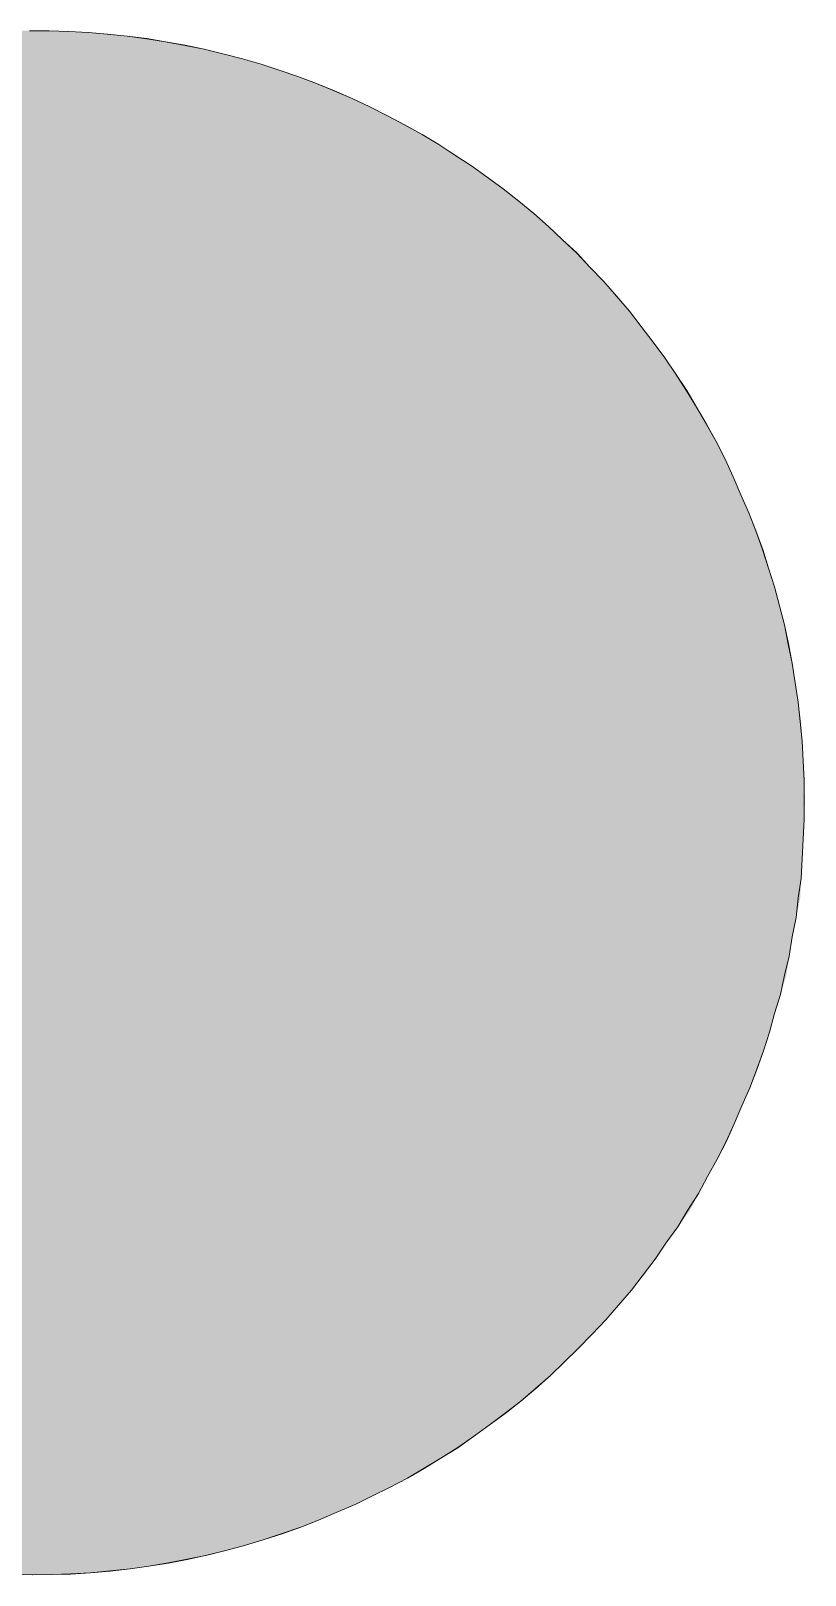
# Model space of a CAD drawing. Header units: millimetres. Extents: x 299 to 719, y 186 to 483.
# Drawn here: x 545.442 to 545.991, y 216.41 to 217.505 of the extents above; entities that cross this region are included whole.
import ezdxf

# ---------------------------------------------------------------- set-up
doc = ezdxf.new("R2010")
doc.units = ezdxf.units.MM
doc.layers.add('-1', color=7, linetype='Continuous', lineweight=0)
doc.layers.add('1', color=7, linetype='Continuous', lineweight=0)

# ---------------------------------------------------------------- blocks, each defined once
blk = doc.blocks.new('logo_cemig_geração_trans')
at = {"layer": '1'}
blk.add_hatch(color=256, dxfattribs=at).paths.add_polyline_path([(-4.6071, 7.5529), (-4.6051, 7.5132), (-4.6071, 7.4734), (-4.6081, 7.4535), (-4.6101, 7.4137), (-4.6181, 7.3746), (-4.6241, 7.3354), (-4.6361, 7.297), (-4.6437, 7.2679), (-4.6613, 7.2209), (-4.6844, 7.1683), (-4.6941, 7.1494), (-4.7041, 7.1318), (-4.7222, 7.0968), (-4.7461, 7.0643), (-4.7681, 7.0319), (-4.8064, 6.9867), (-4.8421, 6.9503), (-4.8771, 6.9166), (-4.9237, 6.8804), (-4.9613, 6.8541), (-5.0081, 6.8258), (-5.0441, 6.8078), (-5.0611, 6.7993), (-5.0801, 6.7913), (-5.1161, 6.7761), (-5.1731, 6.7575), (-5.2301, 6.7434), (-5.2899, 6.7338), (-5.3479, 6.7286), (-5.4067, 6.728), (-5.4481, 6.7307), (-5.4671, 6.7325), (-6.2541, 6.7325), (-6.2931, 6.7288), (-6.3523, 6.7279), (-6.4126, 6.7315), (-6.4701, 6.7397), (-6.5179, 6.7497), (-6.5657, 6.7628), (-6.6104, 6.7783), (-6.6603, 6.7994), (-6.7131, 6.8258), (-6.7632, 6.8561), (-6.8074, 6.8879), (-6.8271, 6.9042), (-6.8505, 6.9227), (-6.8848, 6.9558), (-6.9281, 7.001), (-6.9623, 7.0455), (-6.9751, 7.0643), (-6.9989, 7.0968), (-7.0171, 7.1318), (-7.0323, 7.1585), (-7.0481, 7.1941), (-7.0682, 7.2403), (-7.0801, 7.278), (-7.0851, 7.297), (-7.0971, 7.3354), (-7.1031, 7.3746), (-7.1071, 7.3943), (-7.1111, 7.4337), (-7.1151, 7.4733), (-7.1151, 7.5132), (-7.1151, 7.553), (-7.1091, 7.6121), (-7.1001, 7.6711), (-7.0851, 7.7292), (-7.0671, 7.7859), (-7.0451, 7.8362), (-7.0311, 7.8675), (-7.0111, 7.9025), (-6.9858, 7.9452), (-6.9541, 7.9878), (-6.9261, 8.024), (-6.8981, 8.053), (-6.8851, 8.0671), (-6.8701, 8.0809), (-6.8485, 8.1015), (-6.8251, 8.12), (-6.7951, 8.1446), (-6.7611, 8.1666), (-6.7371, 8.1825), (-6.6942, 8.2058), (-6.6583, 8.2235), (-6.6157, 8.2413), (-6.5641, 8.259), (-6.5062, 8.2745), (-6.448, 8.285), (-6.39, 8.2911), (-6.3467, 8.2924), (-5.3744, 8.2924), (-5.3311, 8.2911), (-5.2731, 8.285), (-5.226, 8.2765), (-5.182, 8.2661), (-5.155, 8.2582), (-5.1001, 8.2395), (-5.0551, 8.2197), (-5.0091, 8.197), (-4.9591, 8.167), (-4.9199, 8.1391), (-4.8791, 8.1077), (-4.8511, 8.0809), (-4.8361, 8.0671), (-4.8231, 8.053), (-4.7951, 8.024), (-4.7671, 7.9878), (-4.7353, 7.9452), (-4.7101, 7.9025), (-4.6901, 7.8675), (-4.6761, 7.8362), (-4.6541, 7.7859), (-4.6361, 7.7292), (-4.621, 7.6711), (-4.6151, 7.632), (-4.609, 7.5925)])
at = {"layer": '1', "flags": 128}
blk.add_lwpolyline([(-5.4081, 6.7285), (-5.3881, 6.7282), (-5.3681, 6.7284), (-5.3491, 6.7291), (-5.3291, 6.7303), (-5.3091, 6.7321), (-5.2891, 6.7343), (-5.2701, 6.737), (-5.2501, 6.7402), (-5.2311, 6.7439), (-5.2111, 6.7481), (-5.1921, 6.7528), (-5.1731, 6.758), (-5.1541, 6.7637), (-5.1351, 6.7699), (-5.1161, 6.7765), (-5.0981, 6.7837), (-5.0801, 6.7913), (-5.0611, 6.7993), (-5.0441, 6.8078), (-5.0261, 6.8168), (-5.0081, 6.8262), (-4.9911, 6.8361), (-4.9741, 6.8464), (-4.9571, 6.8571), (-4.9411, 6.8683), (-4.9251, 6.8798), (-4.9091, 6.8918), (-4.8931, 6.9042), (-4.8781, 6.9169), (-4.8631, 6.9301), (-4.8491, 6.9436), (-4.8351, 6.9575), (-4.8211, 6.9718), (-4.8071, 6.9864), (-4.7941, 7.0013), (-4.7811, 7.0166), (-4.7691, 7.0322), (-4.7571, 7.0481), (-4.7461, 7.0643), (-4.7341, 7.0807), (-4.7241, 7.0975), (-4.7131, 7.1145), (-4.7041, 7.1318), (-4.6941, 7.1494), (-4.6851, 7.1671), (-4.6771, 7.1851), (-4.6691, 7.2033), (-4.6611, 7.2217), (-4.6541, 7.2403), (-4.6471, 7.259), (-4.6411, 7.278), (-4.6361, 7.297), (-4.6301, 7.3162), (-4.6261, 7.3356), (-4.6211, 7.355), (-4.6181, 7.3746), (-4.6141, 7.3942), (-4.6121, 7.4139), (-4.6091, 7.4337), (-4.6081, 7.4535), (-4.6071, 7.4734), (-4.6061, 7.4933), (-4.6061, 7.5132), (-4.6061, 7.5331), (-4.6071, 7.5529), (-4.6081, 7.5728), (-4.6101, 7.5926), (-4.6121, 7.6123), (-4.6151, 7.632), (-4.6181, 7.6517), (-4.6221, 7.6712), (-4.6261, 7.6906), (-4.6311, 7.7099), (-4.6361, 7.7291), (-4.6421, 7.7481), (-4.6481, 7.767), (-4.6551, 7.7857), (-4.6621, 7.8042), (-4.6701, 7.8225), (-4.6781, 7.8407), (-4.6861, 7.8586), (-4.6951, 7.8763), (-4.7051, 7.8938), (-4.7151, 7.911), (-4.7251, 7.9279), (-4.7361, 7.9446), (-4.7471, 7.961), (-4.7591, 7.9771), (-4.7711, 7.993), (-4.7831, 8.0085), (-4.7961, 8.0236), (-4.8091, 8.0385), (-4.8231, 8.053), (-4.8361, 8.0671), (-4.8511, 8.0809), (-4.8651, 8.0943), (-4.8801, 8.1074), (-4.8951, 8.12), (-4.9111, 8.1323), (-4.9271, 8.1442), (-4.9431, 8.1556), (-4.9601, 8.1666), (-4.9761, 8.1772), (-4.9931, 8.1874), (-5.0111, 8.1972), (-5.0281, 8.2064), (-5.0461, 8.2153), (-5.0641, 8.2237), (-5.0821, 8.2316), (-5.1001, 8.2391), (-5.1191, 8.246), (-5.1381, 8.2525), (-5.1561, 8.2586), (-5.1751, 8.2641), (-5.1951, 8.2692), (-5.2141, 8.2737), (-5.2331, 8.2778), (-5.2531, 8.2814), (-5.2721, 8.2845), (-5.2921, 8.287), (-5.3121, 8.2891), (-5.3311, 8.2907), (-5.3511, 8.2917), (-5.3711, 8.2923), (-5.3911, 8.2924)], dxfattribs=at)

msp = doc.modelspace()

# ---------------------------------------------------------------- hatches: boundary and pattern name
at = {"layer": '-1'}
msp.add_hatch(color=7, dxfattribs=at).paths.add_polyline_path([(545.9895, 216.9877), (545.9909, 216.96), (545.9895, 216.9321), (545.9888, 216.9181), (545.9874, 216.8903), (545.9818, 216.8629), (545.9776, 216.8355), (545.9692, 216.8086), (545.9639, 216.7883), (545.9516, 216.7553), (545.9354, 216.7185), (545.9286, 216.7053), (545.9216, 216.6929), (545.9089, 216.6685), (545.8922, 216.6457), (545.8768, 216.623), (545.85, 216.5914), (545.825, 216.5659), (545.8005, 216.5423), (545.7679, 216.517), (545.7416, 216.4986), (545.7088, 216.4787), (545.6836, 216.4661), (545.6717, 216.4602), (545.6584, 216.4546), (545.6332, 216.4439), (545.5933, 216.4309), (545.5534, 216.4211), (545.5115, 216.4144), (545.4709, 216.4107), (545.4298, 216.4103), (545.4008, 216.4122), (545.3875, 216.4134), (544.8366, 216.4134), (544.8093, 216.4108), (544.7679, 216.4102), (544.7257, 216.4128), (544.6854, 216.4185), (544.6519, 216.4255), (544.6185, 216.4347), (544.5872, 216.4455), (544.5522, 216.4603), (544.5153, 216.4787), (544.4803, 216.5), (544.4493, 216.5223), (544.4355, 216.5336), (544.4191, 216.5466), (544.3951, 216.5698), (544.3648, 216.6014), (544.3408, 216.6326), (544.3319, 216.6457), (544.3153, 216.6685), (544.3025, 216.6929), (544.2919, 216.7117), (544.2808, 216.7365), (544.2668, 216.7689), (544.2584, 216.7953), (544.2549, 216.8086), (544.2465, 216.8355), (544.2423, 216.8629), (544.2395, 216.8767), (544.2367, 216.9043), (544.2339, 216.932), (544.2339, 216.9599), (544.2339, 216.9878), (544.2381, 217.0292), (544.2444, 217.0705), (544.2549, 217.1111), (544.2675, 217.1508), (544.2829, 217.186), (544.2927, 217.208), (544.3067, 217.2325), (544.3244, 217.2624), (544.3466, 217.2922), (544.3662, 217.3175), (544.3858, 217.3378), (544.3949, 217.3476), (544.4054, 217.3573), (544.4205, 217.3718), (544.4369, 217.3847), (544.4579, 217.4019), (544.4817, 217.4173), (544.4985, 217.4284), (544.5286, 217.4448), (544.5536, 217.4572), (544.5835, 217.4696), (544.6196, 217.482), (544.6602, 217.4929), (544.7009, 217.5002), (544.7415, 217.5045), (544.7718, 217.5054), (545.4524, 217.5054), (545.4827, 217.5045), (545.5233, 217.5002), (545.5563, 217.4943), (545.5871, 217.4869), (545.606, 217.4815), (545.6444, 217.4683), (545.6759, 217.4545), (545.7081, 217.4386), (545.7431, 217.4176), (545.7705, 217.3981), (545.7991, 217.3761), (545.8187, 217.3573), (545.8292, 217.3476), (545.8383, 217.3378), (545.8579, 217.3175), (545.8775, 217.2922), (545.8997, 217.2624), (545.9174, 217.2325), (545.9314, 217.208), (545.9412, 217.186), (545.9566, 217.1508), (545.9692, 217.1111), (545.9798, 217.0705), (545.9839, 217.0431), (545.9881, 217.0155)])

# ---------------------------------------------------------------- linework, layer by layer
at = {"layer": '-1', "color": 7}
for p, q in [((545.4547, 217.5053), (545.4407, 217.5054)), ((545.4687, 217.5049), (545.4547, 217.5053)), ((545.4827, 217.5042), (545.4687, 217.5049)), ((545.496, 217.503), (545.4827, 217.5042)), ((545.51, 217.5016), (545.496, 217.503)), ((545.524, 217.4998), (545.51, 217.5016)), ((545.5373, 217.4977), (545.524, 217.4998)), ((545.5513, 217.4951), (545.5373, 217.4977)), ((545.5646, 217.4923), (545.5513, 217.4951)), ((545.5779, 217.4891), (545.5646, 217.4923)), ((545.5919, 217.4855), (545.5779, 217.4891)), ((545.6052, 217.4817), (545.5919, 217.4855)), ((545.6178, 217.4774), (545.6052, 217.4817)), ((545.6311, 217.4729), (545.6178, 217.4774)), ((545.6444, 217.468), (545.6311, 217.4729)), ((545.657, 217.4628), (545.6444, 217.468)), ((545.6696, 217.4573), (545.657, 217.4628)), ((545.6822, 217.4514), (545.6696, 217.4573)), ((545.6948, 217.4452), (545.6822, 217.4514)), ((545.7067, 217.4387), (545.6948, 217.4452)), ((545.7193, 217.4319), (545.7067, 217.4387)), ((545.7312, 217.4247), (545.7193, 217.4319)), ((545.7424, 217.4173), (545.7312, 217.4247)), ((545.7543, 217.4096), (545.7424, 217.4173)), ((545.7655, 217.4016), (545.7543, 217.4096)), ((545.7767, 217.3933), (545.7655, 217.4016)), ((545.7879, 217.3847), (545.7767, 217.3933)), ((545.7984, 217.3759), (545.7879, 217.3847)), ((545.8089, 217.3667), (545.7984, 217.3759)), ((545.8187, 217.3573), (545.8089, 217.3667)), ((545.8292, 217.3476), (545.8187, 217.3573)), ((545.8383, 217.3378), (545.8292, 217.3476)), ((545.8481, 217.3276), (545.8383, 217.3378)), ((545.8572, 217.3172), (545.8481, 217.3276)), ((545.8663, 217.3066), (545.8572, 217.3172)), ((545.8747, 217.2958), (545.8663, 217.3066)), ((545.8831, 217.2846), (545.8747, 217.2958)), ((545.8915, 217.2734), (545.8831, 217.2846)), ((545.8992, 217.2619), (545.8915, 217.2734)), ((545.9069, 217.2502), (545.8992, 217.2619)), ((545.9139, 217.2384), (545.9069, 217.2502)), ((545.9209, 217.2263), (545.9139, 217.2384)), ((545.9279, 217.2141), (545.9209, 217.2263)), ((545.9342, 217.2017), (545.9279, 217.2141)), ((545.9398, 217.1892), (545.9342, 217.2017)), ((545.9454, 217.1764), (545.9398, 217.1892)), ((545.951, 217.1636), (545.9454, 217.1764)), ((545.9559, 217.1507), (545.951, 217.1636)), ((545.9608, 217.1376), (545.9559, 217.1507)), ((545.965, 217.1243), (545.9608, 217.1376)), ((545.9692, 217.111), (545.965, 217.1243)), ((545.9727, 217.0976), (545.9692, 217.111)), ((545.9762, 217.0841), (545.9727, 217.0976)), ((545.979, 217.0705), (545.9762, 217.0841)), ((545.9818, 217.0569), (545.979, 217.0705)), ((545.9839, 217.0431), (545.9818, 217.0569)), ((545.986, 217.0293), (545.9839, 217.0431)), ((545.9874, 217.0155), (545.986, 217.0293)), ((545.9888, 217.0016), (545.9874, 217.0155)), ((545.9895, 216.9877), (545.9888, 217.0016)), ((545.9902, 216.9738), (545.9895, 216.9877)), ((545.9902, 216.9599), (545.9902, 216.9738)), ((545.9902, 216.946), (545.9902, 216.9599)), ((545.9895, 216.9321), (545.9902, 216.946)), ((545.9888, 216.9181), (545.9895, 216.9321)), ((545.9881, 216.9043), (545.9888, 216.9181)), ((545.986, 216.8904), (545.9881, 216.9043)), ((545.9846, 216.8766), (545.986, 216.8904)), ((545.9818, 216.8629), (545.9846, 216.8766)), ((545.9797, 216.8492), (545.9818, 216.8629)), ((545.9762, 216.8356), (545.9797, 216.8492)), ((545.9734, 216.822), (545.9762, 216.8356)), ((545.9692, 216.8086), (545.9734, 216.822)), ((545.9657, 216.7953), (545.9692, 216.8086)), ((545.9615, 216.782), (545.9657, 216.7953)), ((545.9566, 216.7689), (545.9615, 216.782)), ((545.9517, 216.7559), (545.9566, 216.7689)), ((545.9461, 216.743), (545.9517, 216.7559)), ((545.9405, 216.7302), (545.9461, 216.743)), ((545.9349, 216.7176), (545.9405, 216.7302)), ((545.9286, 216.7053), (545.9349, 216.7176)), ((545.9216, 216.6929), (545.9286, 216.7053)), ((545.9153, 216.6808), (545.9216, 216.6929)), ((545.9076, 216.6689), (545.9153, 216.6808)), ((545.9006, 216.6572), (545.9076, 216.6689)), ((545.8922, 216.6457), (545.9006, 216.6572)), ((545.8845, 216.6343), (545.8922, 216.6457)), ((545.8761, 216.6232), (545.8845, 216.6343)), ((545.8677, 216.6123), (545.8761, 216.6232)), ((545.8586, 216.6016), (545.8677, 216.6123)), ((545.8495, 216.5912), (545.8586, 216.6016)), ((545.8397, 216.5809), (545.8495, 216.5912)), ((545.8299, 216.5709), (545.8397, 216.5809)), ((545.8201, 216.5612), (545.8299, 216.5709)), ((545.8103, 216.5517), (545.8201, 216.5612)), ((545.7893, 216.5336), (545.7998, 216.5425)), ((545.7998, 216.5425), (545.8103, 216.5517)), ((545.7781, 216.5249), (545.7893, 216.5336)), ((545.7669, 216.5165), (545.7781, 216.5249)), ((545.7557, 216.5085), (545.7669, 216.5165)), ((545.7326, 216.4932), (545.7445, 216.5006)), ((545.7445, 216.5006), (545.7557, 216.5085)), ((545.7207, 216.4859), (545.7326, 216.4932)), ((545.6962, 216.4724), (545.7088, 216.479)), ((545.7088, 216.479), (545.7207, 216.4859)), ((545.6717, 216.4602), (545.6836, 216.4661)), ((545.6836, 216.4661), (545.6962, 216.4724)), ((545.6584, 216.4546), (545.6717, 216.4602)), ((545.6199, 216.4396), (545.6332, 216.4442)), ((545.6332, 216.4442), (545.6458, 216.4493)), ((545.6458, 216.4493), (545.6584, 216.4546)), ((545.5933, 216.4313), (545.6066, 216.4353)), ((545.6066, 216.4353), (545.6199, 216.4396)), ((545.5527, 216.4214), (545.5667, 216.4243)), ((545.5667, 216.4243), (545.58, 216.4276)), ((545.58, 216.4276), (545.5933, 216.4313)), ((545.4568, 216.4106), (545.4701, 216.411)), ((545.4701, 216.411), (545.4841, 216.4119)), ((545.4841, 216.4119), (545.4981, 216.4131)), ((545.4981, 216.4131), (545.5121, 216.4147)), ((545.5121, 216.4147), (545.5254, 216.4166)), ((545.5254, 216.4166), (545.5394, 216.4188)), ((545.5394, 216.4188), (545.5527, 216.4214)), ((545.4288, 216.4106), (545.4428, 216.4104)), ((545.4428, 216.4104), (545.4568, 216.4106))]:
    msp.add_line(p, q, dxfattribs=at)

# ---------------------------------------------------------------- block references
at = {"layer": '1', "color": 7, "linetype": 'Continuous', "lineweight": 0, "xscale": 0.6999999999999886, "yscale": 0.6999999999999886}
msp.add_blockref('logo_cemig_geração_trans', (549.2145, 211.7007), dxfattribs=at)

doc.saveas('drawing.dxf')
